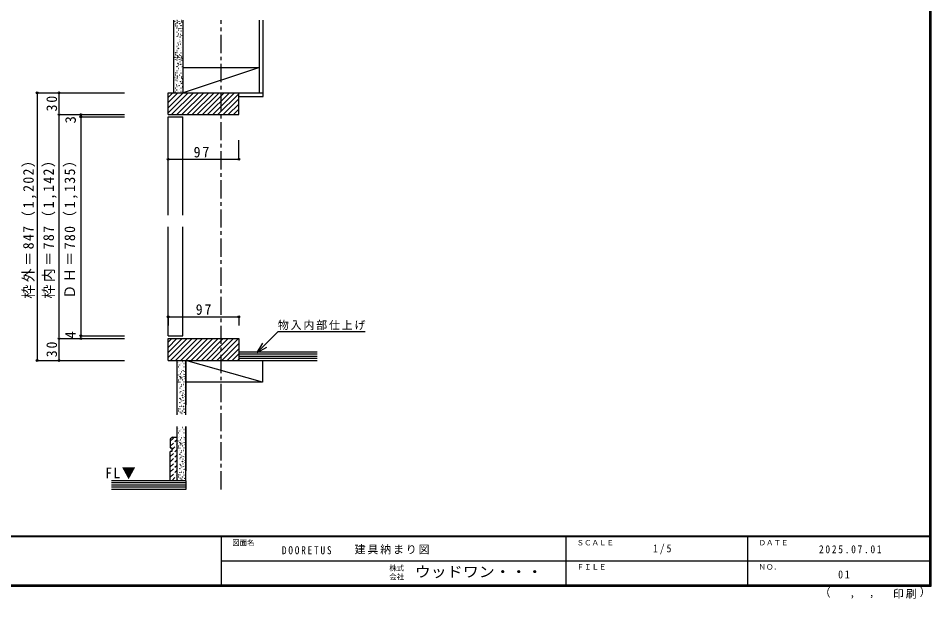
# Model space of a CAD drawing. Units: millimetres, scale not verified. Extents: x -973 to 977, y -718 to 696.
# Drawn here: x -277 to 977, y -718 to 80 of the extents above; entities that cross this region are included whole.
import ezdxf
from ezdxf.enums import TextEntityAlignment as Align

# ---------------------------------------------------------------- set-up
doc = ezdxf.new("R2010")
doc.units = ezdxf.units.MM
doc.header["$LTSCALE"] = 5
doc.header["$PDMODE"] = 32
doc.header["$PDSIZE"] = 2.5
doc.linetypes.add('CHAIN1', pattern=[8, 5, -1, 1, -1])
doc.linetypes.add('DASHED1', pattern=[1.8, 1.2, -0.6])
for name, color, linetype in [('0-1_通り芯', 4, 'CHAIN1'), ('0-3_仕上げ', 7, 'Continuous'), ('0-4_枠', 3, 'Continuous'), ('0-6_扉', 6, 'Continuous'), ('0-8_巾木', 7, 'Continuous'), ('0-A_文字', 7, 'Continuous'), ('0-B_寸法', 7, 'Continuous'), ('0-C_ハッチ', 4, 'Continuous'), ('F-0_補助線', 7, 'Continuous'), ('F-1_枠', 6, 'Continuous'), ('F-A_文字', 7, 'Continuous')]:
    doc.layers.add(name, color=color, linetype=linetype)
doc.styles.add('ＭＳ ゴシック', font='')
doc.styles.get('ＭＳ ゴシック').set_extended_font_data('MS Gothic')

msp = doc.modelspace()

# ---------------------------------------------------------------- linework, layer by layer
at = {"layer": '0-1_通り芯'}
msp.add_line((1.653, -567.5), (1.653, 77.854), dxfattribs=at)
at = {"layer": '0-3_仕上げ', "color": 2}
for p, q in [((-63.347, -22.157), (-63.347, 77.854)), ((-50.847, -22.157), (-50.847, 77.854)), ((-50.847, 12.843), (54.153, 12.843)), ((-59.347, -390.157), (-59.347, -464.724)), ((-46.847, -390.157), (-46.847, -451.285)), ((-46.847, -464.724), (-46.847, -390.157)), ((58.153, -390.157), (58.153, -420.157)), ((58.153, -420.157), (-46.847, -420.157)), ((-46.847, -480.933), (-46.847, -542.061)), ((-46.847, -555.5), (-46.847, -480.933)), ((-46.847, -555.5), (-148.991, -555.5)), ((-46.847, -567.5), (-148.991, -567.5))]:
    msp.add_line(p, q, dxfattribs=at)
at = {"layer": '0-3_仕上げ'}
for p, q in [((54.153, -22.157), (54.153, 77.854)), ((59.153, -27.157), (59.153, 77.854)), ((54.153, 12.843), (-50.847, -22.157)), ((25.653, -22.157), (59.153, -22.157)), ((25.653, -27.157), (59.153, -27.157)), ((25.653, -378.157), (133.349, -378.157)), ((25.653, -381.157), (133.349, -381.157)), ((25.653, -384.157), (133.349, -384.157)), ((25.653, -387.157), (133.349, -387.157)), ((58.153, -420.157), (-46.847, -390.157)), ((25.653, -390.157), (133.349, -390.157)), ((-46.847, -558.5), (-148.991, -558.5)), ((-46.847, -561.5), (-148.991, -561.5)), ((-46.847, -555.5), (-46.847, -567.5)), ((-46.847, -564.5), (-148.991, -564.5))]:
    msp.add_line(p, q, dxfattribs=at)
at = {"layer": '0-4_枠'}
for p, q in [((25.653, -52.157), (25.653, -22.157)), ((-71.347, -52.157), (25.653, -52.157)), ((25.653, -360.157), (25.653, -390.157)), ((-71.347, -390.157), (25.653, -390.157))]:
    msp.add_line(p, q, dxfattribs=at)
at = {"layer": '0-4_枠', "color": 6}
msp.add_line((-71.347, -390.157), (-59.347, -390.157), dxfattribs=at)
at = {"layer": '0-4_枠'}
for points in [[(-71.347, -52.157), (-71.347, -22.157), (25.653, -22.157)], [(-71.347, -390.157), (-71.347, -360.157), (25.653, -360.157)]]:
    msp.add_lwpolyline(points, dxfattribs=at)
at = {"layer": '0-6_扉'}
for p, q in [((-51.347, -190.408), (-51.347, -55.157)), ((-71.347, -356.157), (-71.347, -206.616)), ((-51.347, -356.157), (-51.347, -206.616)), ((-71.347, -356.157), (-51.347, -356.157))]:
    msp.add_line(p, q, dxfattribs=at)
msp.add_lwpolyline([(-71.347, -190.408), (-71.347, -55.157), (-51.347, -55.157)], dxfattribs=at)
at = {"layer": '0-8_巾木', "color": 2}
msp.add_line((-59.347, -480.933), (-59.347, -555.5), dxfattribs=at)
at = {"layer": '0-8_巾木'}
for p, q in [((-65.518, -495.5), (-68.347, -498.328)), ((-68.347, -498.328), (-68.347, -510.5)), ((-65.518, -495.5), (-59.347, -495.5)), ((-68.347, -555.5), (-68.347, -515.5)), ((-59.347, -555.5), (-68.347, -555.5))]:
    msp.add_line(p, q, dxfattribs=at)
msp.add_lwpolyline([(-68.347, -510.5), (-66.347, -510.5), (-66.347, -515.5), (-68.347, -515.5)], dxfattribs=at)
at = {"layer": '0-A_文字'}
for p, q in [((51.065, -379.373), (79.867, -350.571)), ((79.867, -350.571), (199.474, -350.571)), ((51.065, -379.373), (58.565, -366.383)), ((51.065, -379.373), (64.055, -371.873))]:
    msp.add_line(p, q, dxfattribs=at)
at = {"layer": '0-B_寸法', "color": 4}
for p, q in [((-251.347, -22.157), (-131.347, -22.157)), ((-221.347, -22.157), (-221.347, -390.157)), ((-221.347, -52.157), (-131.347, -52.157)), ((-191.347, -52.157), (-191.347, -360.157)), ((-191.347, -55.157), (-131.347, -55.157)), ((-71.347, -113.553), (-71.347, -87.202)), ((25.653, -113.553), (25.653, -87.202)), ((-71.347, -113.553), (25.653, -113.553)), ((-71.347, -330.143), (-71.347, -342.037)), ((-71.347, -330.143), (25.653, -330.143)), ((25.653, -330.143), (25.653, -342.037)), ((-221.347, -360.157), (-131.347, -360.157)), ((-191.347, -356.157), (-131.347, -356.157))]:
    msp.add_line(p, q, dxfattribs=at)
msp.add_lwpolyline([(-251.347, -22.157), (-251.347, -390.157), (-131.347, -390.157)], dxfattribs=at)
at = {"layer": '0-B_寸法'}
for p in [(-251.347, -22.157), (-221.347, -22.157), (-221.347, -52.157), (-191.347, -52.157), (-191.347, -55.157), (-71.347, -113.553), (25.653, -113.553), (-71.347, -330.143), (25.653, -330.143), (-221.347, -360.157), (-191.347, -356.157), (-191.347, -360.157), (-251.347, -390.157), (-221.347, -390.157)]:
    msp.add_point(p, dxfattribs=at)
at = {"layer": '0-C_ハッチ'}
for p, q in [((-71.347, -28.623), (-64.882, -22.157)), ((-71.347, -35.694), (-57.811, -22.157)), ((-71.347, -42.765), (-50.74, -22.157)), ((-71.347, -49.836), (-43.668, -22.157)), ((-66.597, -52.157), (-36.597, -22.157)), ((-59.526, -52.157), (-29.526, -22.157)), ((-52.455, -52.157), (-22.455, -22.157)), ((-45.384, -52.157), (-15.384, -22.157)), ((-38.313, -52.157), (-8.313, -22.157)), ((-31.242, -52.157), (-1.242, -22.157)), ((-24.171, -52.157), (5.829, -22.157)), ((-17.1, -52.157), (12.9, -22.157)), ((-10.029, -52.157), (19.971, -22.157)), ((-2.958, -52.157), (25.653, -23.546)), ((4.113, -52.157), (25.653, -30.617)), ((11.184, -52.157), (25.653, -37.689)), ((18.255, -52.157), (25.653, -44.76)), ((25.327, -52.157), (25.653, -51.831)), ((-71.347, -386.295), (-45.209, -360.157)), ((-71.347, -379.224), (-52.28, -360.157)), ((-71.347, -372.153), (-59.351, -360.157)), ((-71.347, -365.082), (-66.422, -360.157)), ((-68.138, -390.157), (-38.138, -360.157)), ((-61.067, -390.157), (-31.067, -360.157)), ((-53.996, -390.157), (-23.996, -360.157)), ((-46.925, -390.157), (-16.925, -360.157)), ((-39.853, -390.157), (-9.853, -360.157)), ((-32.782, -390.157), (-2.782, -360.157)), ((-25.711, -390.157), (4.289, -360.157)), ((-18.64, -390.157), (11.36, -360.157)), ((-11.569, -390.157), (18.431, -360.157)), ((-4.498, -390.157), (25.502, -360.157)), ((2.573, -390.157), (25.653, -367.077)), ((9.644, -390.157), (25.653, -374.148)), ((16.715, -390.157), (25.653, -381.219)), ((23.786, -390.157), (25.653, -388.29))]:
    msp.add_line(p, q, dxfattribs=at)
at = {"layer": '0-C_ハッチ', "linetype": 'DASHED1'}
for p, q in [((-68.347, -501.048), (-62.799, -495.5)), ((-68.347, -508.119), (-59.347, -499.119)), ((-68.347, -522.261), (-59.347, -513.261)), ((-66.347, -513.19), (-59.347, -506.19)), ((-68.347, -529.332), (-59.347, -520.332)), ((-68.347, -536.403), (-59.347, -527.403)), ((-68.347, -543.475), (-59.347, -534.475)), ((-68.347, -550.546), (-59.347, -541.546)), ((-66.23, -555.5), (-59.347, -548.617))]:
    msp.add_line(p, q, dxfattribs=at)
at = {"layer": '0-C_ハッチ'}
for centre in [(-61.967, 76.179), (-59.096, 77.184), (-58.665, 76.663), (-57.66, 75.318), (-56.288, 76.153), (-53.209, 77.184), (-52.779, 75.174), (-61.393, 72.446), (-61.393, 69.862), (-60.694, 72.973), (-59.278, 66.912), (-59.096, 69.719), (-58.809, 74.169), (-58.377, 73.973), (-57.412, 63.897), (-56.694, 66.051), (-55.47, 72.837), (-54.789, 73.452), (-54.397, 66.481), (-53.64, 70.149), (-53.392, 62.749), (-52.199, 74.699), (-51.382, 66.051), (-59.134, 61.313), (-58.991, 55.427), (-57.842, 56.719), (-56.981, 59.016), (-55.801, 51.685), (-55.801, 51.154), (-54.971, 54.565), (-54.166, 58.045), (-52.53, 56.432), (-51.956, 52.555), (-51.956, 50.283), (-51.382, 61.313), (-59.134, 41.526), (-58.991, 47.412), (-57.842, 46.12), (-57.412, 38.941), (-56.981, 43.823), (-54.971, 48.273), (-54.166, 44.794), (-53.392, 40.09), (-52.53, 46.407), (-51.382, 41.526), (-61.967, 26.659), (-61.393, 32.977), (-61.393, 30.392), (-60.694, 29.865), (-59.278, 35.927), (-59.096, 33.12), (-59.096, 25.655), (-58.809, 28.669), (-58.665, 26.176), (-58.377, 28.866), (-57.66, 27.521), (-56.694, 36.788), (-56.288, 26.686), (-55.47, 30.002), (-54.789, 29.387), (-54.397, 36.357), (-53.64, 32.689), (-53.209, 25.655), (-52.779, 27.665), (-52.199, 28.139), (-51.382, 36.788), (-61.249, 23.305), (-59.239, 22.587), (-59.134, 13.711), (-58.991, 19.597), (-57.842, 18.305), (-56.981, 16.008), (-56.56, 23.96), (-55.801, 23.339), (-54.971, 20.459), (-54.166, 16.979), (-53.335, 22.915), (-52.53, 18.593), (-51.956, 22.469), (-51.79, 24.869), (-51.382, 13.711), (-61.393, 5.162), (-61.393, 2.578), (-60.694, 2.051), (-59.278, 8.112), (-59.096, 5.305), (-58.809, 0.855), (-58.377, 1.051), (-57.412, 11.127), (-56.694, 8.973), (-55.47, 2.187), (-54.789, 1.573), (-54.397, 8.543), (-53.64, 4.875), (-53.392, 12.275), (-52.199, 0.325), (-51.382, 8.973), (-61.967, -1.155), (-61.249, -4.51), (-61.249, -9.822), (-60.101, -11.114), (-59.239, -5.228), (-59.096, -2.16), (-58.665, -1.639), (-58.059, -6.08), (-57.66, -0.294), (-57.229, -8.961), (-56.56, -3.854), (-56.424, -12.44), (-56.288, -1.129), (-54.789, -10.827), (-54.214, -6.951), (-53.335, -4.899), (-53.209, -2.16), (-52.779, -0.15), (-52.779, -9.104), (-51.79, -2.946), (-51.774, -7.382), (-61.967, -21.769), (-61.536, -21.307), (-61.393, -15.708), (-59.67, -18.293), (-59.239, -13.411), (-58.952, -20.446), (-56.655, -20.877), (-55.65, -17.144), (-53.64, -15.708), (-53.64, -20.446), (-52.061, -20.877), (-51.917, -13.842), (-57.967, -392.91), (-57.536, -393.371), (-57.393, -398.97), (-55.67, -396.386), (-55.239, -401.267), (-54.952, -394.232), (-52.655, -393.802), (-51.794, -391.504), (-51.65, -397.534), (-49.64, -394.232), (-49.64, -398.97), (-48.061, -393.802), (-47.917, -400.836), (-57.967, -413.523), (-57.249, -404.856), (-57.249, -410.168), (-56.101, -403.564), (-55.239, -409.45), (-55.096, -412.518), (-54.665, -413.04), (-54.059, -408.598), (-53.229, -405.718), (-52.56, -410.824), (-52.424, -402.238), (-52.288, -413.549), (-50.789, -403.851), (-50.214, -407.728), (-49.335, -409.779), (-49.209, -412.518), (-48.779, -405.574), (-47.79, -411.732), (-47.774, -407.297), (-57.393, -417.256), (-57.393, -419.84), (-56.694, -416.729), (-55.278, -422.79), (-55.096, -419.984), (-54.809, -415.533), (-54.377, -415.73), (-53.66, -414.385), (-53.412, -425.805), (-52.694, -423.652), (-51.47, -416.866), (-50.789, -416.251), (-50.397, -423.221), (-49.64, -419.553), (-48.779, -414.528), (-48.199, -415.003), (-47.382, -423.652), (-55.134, -428.389), (-54.991, -434.276), (-53.842, -432.984), (-52.981, -430.687), (-51.801, -438.017), (-51.801, -438.549), (-50.971, -435.137), (-50.166, -431.658), (-49.392, -426.954), (-48.53, -433.271), (-47.956, -437.147), (-47.382, -428.389), (-55.134, -448.177), (-54.991, -442.291), (-53.842, -443.583), (-53.412, -450.761), (-52.981, -445.88), (-50.971, -441.429), (-50.166, -444.908), (-49.392, -449.613), (-48.53, -443.295), (-47.956, -439.419), (-47.382, -448.177), (-57.967, -463.043), (-57.393, -456.726), (-57.393, -459.31), (-56.694, -459.837), (-55.278, -453.776), (-55.096, -456.582), (-54.808, -461.033), (-54.377, -460.836), (-53.66, -462.182), (-52.694, -452.915), (-52.288, -463.017), (-51.47, -459.701), (-50.789, -460.315), (-50.397, -453.345), (-49.64, -457.013), (-48.779, -462.038), (-48.199, -461.563), (-47.382, -452.915), (-57.967, -483.685), (-57.536, -484.147), (-55.67, -487.161), (-54.952, -485.008), (-52.655, -484.577), (-51.794, -482.28), (-51.65, -488.31), (-49.64, -485.008), (-48.061, -484.577), (-57.393, -489.746), (-57.249, -495.632), (-57.249, -500.944), (-56.101, -494.34), (-55.239, -492.043), (-55.239, -500.226), (-54.059, -499.374), (-53.229, -496.493), (-52.56, -501.6), (-52.424, -493.014), (-50.789, -494.627), (-50.214, -498.503), (-49.64, -489.746), (-49.335, -500.555), (-48.779, -496.35), (-47.917, -491.612), (-47.774, -498.073), (-57.967, -504.299), (-57.393, -508.032), (-57.393, -510.616), (-56.694, -507.505), (-55.278, -513.566), (-55.096, -503.294), (-55.096, -510.76), (-54.809, -506.309), (-54.665, -503.815), (-54.377, -506.506), (-53.66, -505.16), (-52.288, -504.325), (-51.47, -507.641), (-50.789, -507.027), (-50.397, -513.997), (-49.64, -510.329), (-49.209, -503.294), (-48.779, -505.304), (-48.199, -505.779), (-47.79, -502.508), (-55.134, -519.165), (-54.991, -525.052), (-53.842, -523.759), (-53.412, -516.581), (-52.981, -521.462), (-52.694, -514.427), (-50.971, -525.913), (-50.166, -522.434), (-49.392, -517.73), (-48.53, -524.047), (-47.382, -514.427), (-47.382, -519.165), (-55.134, -538.953), (-54.991, -533.066), (-53.842, -534.358), (-52.981, -536.655), (-51.801, -528.793), (-51.801, -529.325), (-50.971, -532.205), (-50.166, -535.684), (-48.53, -534.071), (-47.956, -527.923), (-47.956, -530.195), (-47.382, -538.953), (-57.393, -547.502), (-57.393, -550.086), (-56.694, -550.613), (-55.278, -544.552), (-55.096, -547.358), (-54.808, -551.809), (-54.377, -551.612), (-53.412, -541.537), (-52.694, -543.69), (-51.47, -550.476), (-50.789, -551.091), (-50.397, -544.121), (-49.64, -547.789), (-49.392, -540.388), (-47.382, -543.69), (-57.967, -553.819), (-53.66, -552.957), (-52.288, -553.793), (-48.779, -552.814), (-48.199, -552.339)]:
    msp.add_circle(centre, 0.1, dxfattribs=at)
at = {"layer": 'F-1_枠'}
for p, q in [((974.986, 695.833), (974.986, -700.833)), ((975.82, 695.833), (975.82, -700.833)), ((976.653, 695.833), (976.653, -700.833)), ((976.653, -631.667), (-973.347, -631.667)), ((976.653, -632.5), (-973.347, -632.5)), ((1.653, -632.5), (1.653, -699.167)), ((474.986, -632.5), (474.986, -699.167)), ((724.986, -632.5), (724.986, -699.167)), ((1.653, -665.833), (974.986, -665.834)), ((976.653, -699.167), (-973.347, -699.167)), ((976.653, -700), (-973.347, -700)), ((976.653, -700.833), (-973.347, -700.833))]:
    msp.add_line(p, q, dxfattribs=at)

# ---------------------------------------------------------------- texts
at = {"layer": '0-A_文字', "attachment_point": 7, "style": 'ＭＳ ゴシック'}
for s, insert, char_height in [('\\T1.17;物入内部仕上げ', (79.474, -348.396), 11), ('\\T1.2;\\W0.95;FL▼', (-157.863, -553.528), 14.66)]:
    msp.add_mtext(s, dxfattribs=dict(at, insert=insert, char_height=char_height))
at = {"layer": '0-B_寸法', "style": 'ＭＳ ゴシック'}
for s, p in [('3', (-193.847, -64.267)), ('4', (-193.847, -360.007))]:
    msp.add_text(s, height=14.66, rotation=90, dxfattribs=at).set_placement(p, align=Align.BOTTOM_LEFT)
at = {"layer": '0-B_寸法', "char_height": 14.66, "attachment_point": 7, "rotation": 90, "style": 'ＭＳ ゴシック'}
for s, insert in [('\\T1.27;\\W0.95;30', (-223.847, -47.782)), ('\\T1.19;\\W0.95;枠外＝847（1,202）', (-252.33, -305.157)), ('\\T1.19;\\W0.95;枠内＝787（1,142）', (-224.569, -305.157)), ('\\T1.19;\\W0.95;ＤＨ＝780（1,135）', (-195.47, -305.157)), ('\\T1.27;\\W0.95;30', (-223.847, -385.782))]:
    msp.add_mtext(s, dxfattribs=dict(at, insert=insert))
at = {"layer": '0-B_寸法', "char_height": 14.66, "attachment_point": 7, "style": 'ＭＳ ゴシック'}
for insert in [(-36.324, -111.229), (-33.472, -327.643)]:
    msp.add_mtext('\\T1.27;\\W0.95;97', dxfattribs=dict(at, insert=insert))
at = {"layer": 'F-0_補助線', "char_height": 11, "attachment_point": 7, "style": 'ＭＳ ゴシック'}
for s, insert in [('\\T1.39;\\W0.85;DOORETUS', (84.986, -656.798)), ('\\T1.17;建具納まり図', (185.035, -656.798))]:
    msp.add_mtext(s, dxfattribs=dict(at, insert=insert))
at = {"layer": 'F-A_文字', "style": 'ＭＳ ゴシック'}
for s, height, p in [('図面名', 7.331, (16.653, -646.667)), ('ＳＣＡＬＥ', 7.331, (489.986, -646.667)), ('ＤＡＴＥ', 7.331, (739.986, -646.667)), ('株式', 7.331, (232.486, -681.5)), ('ＦＩＬＥ', 7.331, (489.986, -680)), ('ＮＯ．', 7.331, (739.986, -680.001)), ('会社', 7.331, (232.486, -693.5)), ('（', 11, (823.992, -718.052)), ('）', 11, (961.387, -717.355)), (',', 11, (865.199, -718.052)), (',', 11, (891.686, -717.588))]:
    msp.add_text(s, height=height, dxfattribs=at).set_placement(p, align=Align.BOTTOM_LEFT)
at = {"layer": 'F-A_文字', "style": 'ＭＳ ゴシック', "width": 1.1}
msp.add_text('ウッドワン・・・', height=14.66, dxfattribs=at).set_placement((267.486, -692.5), align=Align.BOTTOM_LEFT)
at = {"layer": 'F-A_文字', "char_height": 11, "attachment_point": 7, "style": 'ＭＳ ゴシック'}
for s, insert in [('\\T1.38;\\W0.9;1/5', (594.986, -656.667)), ('\\T1.39;\\W0.85;2025.07.01', (823.111, -655.417)), ('\\T1.36;\\W0.9;01', (849.361, -690.001)), ('\\T1.17;印刷', (924.678, -717.82))]:
    msp.add_mtext(s, dxfattribs=dict(at, insert=insert))

doc.saveas('drawing.dxf')
